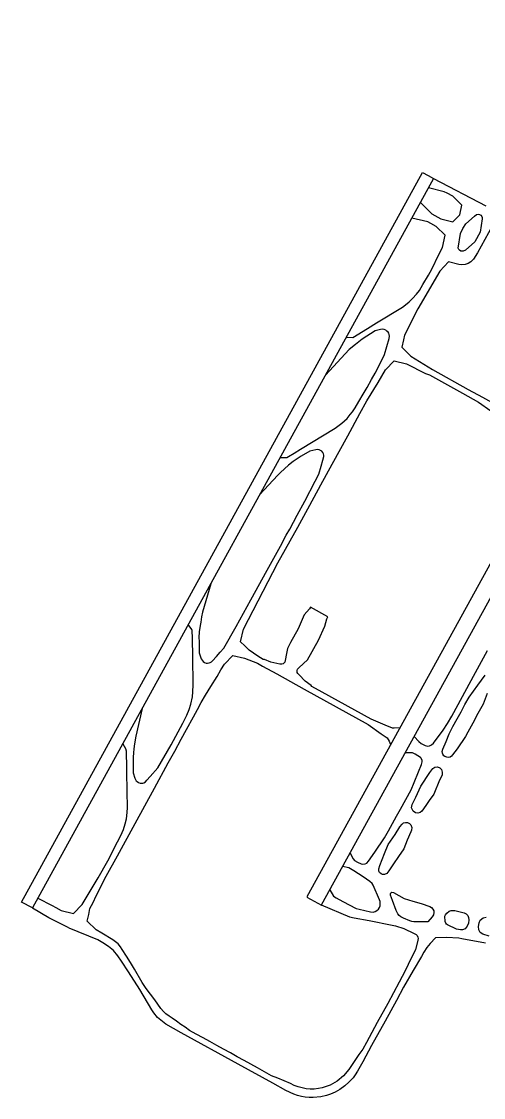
# Model space of a CAD drawing. Extents: x -83.3845 to -83.3284, y 46.6254 to 46.6791.
# Drawn here: x -83.3845 to -83.36392, y 46.62589 to 46.67382 of the extents above; entities that cross this region are included whole.
import ezdxf

# ---------------------------------------------------------------- set-up
doc = ezdxf.new("R2010")
doc.units = 0
doc.header["$MEASUREMENT"] = 0
doc.layers.add('runway', color=110, linetype='Continuous')
doc.layers.add('taxiway', color=130, linetype='Continuous')

msp = doc.modelspace()

# ---------------------------------------------------------------- linework, layer by layer
at = {"layer": 'runway'}
for p, q in [((-83.350339, 46.673818), (-83.371786, 46.634822)), ((-83.371136, 46.634465), (-83.349691, 46.67346)), ((-83.384496, 46.634598), (-83.366632, 46.66709)), ((-83.366144, 46.666822), (-83.384009, 46.634332)), ((-83.366631, 46.667091), (-83.366389, 46.666956)), ((-83.366389, 46.666956), (-83.366143, 46.666822)), ((-83.371786, 46.634821), (-83.371137, 46.634464)), ((-83.384009, 46.634332), (-83.384496, 46.634598))]:
    msp.add_line(p, q, dxfattribs=at)
at = {"layer": 'taxiway'}
for p, q in [((-83.366143, 46.666823), (-83.363819, 46.665606)), ((-83.365669, 46.666238), (-83.366367, 46.666411)), ((-83.365532, 46.666176), (-83.365669, 46.666238)), ((-83.365281, 46.666032), (-83.365532, 46.666176)), ((-83.364878, 46.66564), (-83.365281, 46.666032)), ((-83.36673, 46.665751), (-83.366219, 46.665247)), ((-83.364978, 46.665213), (-83.364878, 46.66564)), ((-83.366403, 46.664897), (-83.367113, 46.66506)), ((-83.366259, 46.664825), (-83.366403, 46.664897)), ((-83.366219, 46.665247), (-83.365824, 46.665035)), ((-83.365824, 46.665035), (-83.365283, 46.6649)), ((-83.365283, 46.6649), (-83.364978, 46.665213)), ((-83.364712, 46.664801), (-83.364323, 46.66515)), ((-83.364323, 46.66515), (-83.364232, 46.665222)), ((-83.364232, 46.665222), (-83.364163, 46.665232)), ((-83.364163, 46.665232), (-83.364094, 46.665216)), ((-83.364094, 46.665216), (-83.364034, 46.665185)), ((-83.363973, 46.665036), (-83.364066, 46.664439)), ((-83.364034, 46.665185), (-83.363988, 46.665133)), ((-83.363988, 46.665133), (-83.363973, 46.665087)), ((-83.363973, 46.665087), (-83.363973, 46.665036)), ((-83.366023, 46.664686), (-83.366259, 46.664825)), ((-83.36562, 46.664294), (-83.366023, 46.664686)), ((-83.36495, 46.664379), (-83.364835, 46.664601)), ((-83.364835, 46.664601), (-83.364712, 46.664801)), ((-83.364066, 46.664439), (-83.364303, 46.664008)), ((-83.363532, 46.664701), (-83.36419, 46.663519)), ((-83.365751, 46.663749), (-83.36562, 46.664294)), ((-83.36505, 46.663727), (-83.36495, 46.664379)), ((-83.364303, 46.664008), (-83.364723, 46.663628)), ((-83.365904, 46.663441), (-83.365751, 46.663749)), ((-83.36502, 46.663665), (-83.36505, 46.663727)), ((-83.364989, 46.663629), (-83.36502, 46.663665)), ((-83.364928, 46.663582), (-83.364989, 46.663629)), ((-83.364822, 46.663582), (-83.364928, 46.663582)), ((-83.364723, 46.663628), (-83.364822, 46.663582)), ((-83.36419, 46.663519), (-83.364358, 46.663226)), ((-83.366225, 46.662793), (-83.365904, 46.663441)), ((-83.365478, 46.663116), (-83.365867, 46.662705)), ((-83.365013, 46.663001), (-83.365478, 46.663116)), ((-83.364877, 46.662986), (-83.365013, 46.663001)), ((-83.364732, 46.662996), (-83.364877, 46.662986)), ((-83.364602, 46.663042), (-83.364732, 46.662996)), ((-83.36448, 46.663113), (-83.364602, 46.663042)), ((-83.364358, 46.663226), (-83.36448, 46.663113)), ((-83.365867, 46.662705), (-83.366846, 46.66102)), ((-83.366615, 46.6621), (-83.36637, 46.662521)), ((-83.36637, 46.662521), (-83.366225, 46.662793)), ((-83.366776, 46.661843), (-83.366615, 46.6621)), ((-83.367081, 46.661474), (-83.366898, 46.661674)), ((-83.366898, 46.661674), (-83.366776, 46.661843)), ((-83.368691, 46.660392), (-83.367524, 46.661099)), ((-83.367524, 46.661099), (-83.367394, 46.661191)), ((-83.367394, 46.661191), (-83.367234, 46.661325)), ((-83.367234, 46.661325), (-83.367081, 46.661474)), ((-83.366846, 46.66102), (-83.367435, 46.659844)), ((-83.369744, 46.659747), (-83.36908, 46.660146)), ((-83.36908, 46.660146), (-83.368691, 46.660392)), ((-83.368417, 46.660109), (-83.368509, 46.660094)), ((-83.368341, 46.660098), (-83.368417, 46.660109)), ((-83.370031, 46.659754), (-83.369744, 46.659747)), ((-83.369317, 46.659663), (-83.369623, 46.659438)), ((-83.368738, 46.660037), (-83.369317, 46.659663)), ((-83.368509, 46.660094), (-83.368738, 46.660037)), ((-83.368273, 46.660072), (-83.368341, 46.660098)), ((-83.368328, 46.658992), (-83.368121, 46.659696)), ((-83.36822, 46.660031), (-83.368273, 46.660072)), ((-83.368166, 46.659985), (-83.36822, 46.660031)), ((-83.368136, 46.659943), (-83.368166, 46.659985)), ((-83.368113, 46.659881), (-83.368136, 46.659943)), ((-83.368121, 46.659696), (-83.368106, 46.659809)), ((-83.368106, 46.659809), (-83.368113, 46.659881)), ((-83.367482, 46.659644), (-83.367558, 46.659315)), ((-83.367435, 46.659844), (-83.367482, 46.659644)), ((-83.369897, 46.659202), (-83.370957, 46.658069)), ((-83.369623, 46.659438), (-83.369897, 46.659202)), ((-83.367558, 46.659315), (-83.367156, 46.658918)), ((-83.368573, 46.658489), (-83.368328, 46.658992)), ((-83.368277, 46.658303), (-83.367895, 46.658704)), ((-83.367895, 46.658704), (-83.367355, 46.658569)), ((-83.367156, 46.658918), (-83.366197, 46.658314)), ((-83.368749, 46.65816), (-83.368573, 46.658489)), ((-83.368606, 46.657743), (-83.368277, 46.658303)), ((-83.367355, 46.658569), (-83.366495, 46.65814)), ((-83.366197, 46.658314), (-83.3646, 46.657431)), ((-83.36911, 46.656917), (-83.368606, 46.657743)), ((-83.369101, 46.657523), (-83.368902, 46.657867)), ((-83.368902, 46.657867), (-83.368749, 46.65816)), ((-83.366495, 46.65814), (-83.366327, 46.658078)), ((-83.366327, 46.658078), (-83.364852, 46.657256)), ((-83.369277, 46.65722), (-83.369101, 46.657523)), ((-83.364852, 46.657256), (-83.364144, 46.656864)), ((-83.3646, 46.657431), (-83.363961, 46.657079)), ((-83.369637, 46.656614), (-83.369468, 46.656892)), ((-83.369468, 46.656892), (-83.369277, 46.65722)), ((-83.369424, 46.656351), (-83.36911, 46.656917)), ((-83.364144, 46.656864), (-83.363596, 46.656477)), ((-83.363961, 46.657079), (-83.363565, 46.656858)), ((-83.369988, 46.656142), (-83.369851, 46.656317)), ((-83.369959, 46.65536), (-83.369424, 46.656351)), ((-83.369851, 46.656317), (-83.369759, 46.656429)), ((-83.369759, 46.656429), (-83.369637, 46.656614)), ((-83.370522, 46.655706), (-83.370225, 46.655926)), ((-83.370225, 46.655926), (-83.369988, 46.656142)), ((-83.372063, 46.654768), (-83.370522, 46.655706)), ((-83.370655, 46.654107), (-83.369959, 46.65536)), ((-83.372974, 46.6544), (-83.372673, 46.6544)), ((-83.372673, 46.6544), (-83.372605, 46.654435)), ((-83.372605, 46.654435), (-83.372353, 46.654594)), ((-83.372041, 46.65445), (-83.372392, 46.654214)), ((-83.372353, 46.654594), (-83.372063, 46.654768)), ((-83.37166, 46.654685), (-83.372041, 46.65445)), ((-83.371393, 46.654746), (-83.37166, 46.654685)), ((-83.371301, 46.654756), (-83.371393, 46.654746)), ((-83.371241, 46.654741), (-83.371301, 46.654756)), ((-83.371172, 46.65471), (-83.371241, 46.654741)), ((-83.371126, 46.654674), (-83.371172, 46.65471)), ((-83.371081, 46.654622), (-83.371126, 46.654674)), ((-83.37105, 46.654566), (-83.371081, 46.654622)), ((-83.371074, 46.654272), (-83.371035, 46.654447)), ((-83.371035, 46.654504), (-83.37105, 46.654566)), ((-83.371035, 46.654447), (-83.371035, 46.654504)), ((-83.372789, 46.653896), (-83.372957, 46.653727)), ((-83.372598, 46.65405), (-83.372789, 46.653896)), ((-83.372392, 46.654214), (-83.372598, 46.65405)), ((-83.37125, 46.65365), (-83.371151, 46.65401)), ((-83.371168, 46.653183), (-83.370655, 46.654107)), ((-83.371151, 46.65401), (-83.371074, 46.654272)), ((-83.373079, 46.653609), (-83.373892, 46.652732)), ((-83.372957, 46.653727), (-83.373079, 46.653609)), ((-83.371411, 46.653348), (-83.37125, 46.65365)), ((-83.37187, 46.652459), (-83.371411, 46.653348)), ((-83.371657, 46.652268), (-83.371168, 46.653183)), ((-83.372215, 46.651822), (-83.37187, 46.652459)), ((-83.372193, 46.651302), (-83.371657, 46.652268)), ((-83.372551, 46.651206), (-83.372215, 46.651822)), ((-83.373072, 46.6497), (-83.372193, 46.651302)), ((-83.372704, 46.650934), (-83.372551, 46.651206)), ((-83.372964, 46.650451), (-83.372704, 46.650934)), ((-83.373553, 46.649382), (-83.372964, 46.650451)), ((-83.37461, 46.646747), (-83.373072, 46.6497)), ((-83.37428, 46.648057), (-83.373553, 46.649382)), ((-83.37607, 46.648767), (-83.376429, 46.647512)), ((-83.37493, 46.646876), (-83.37428, 46.648057)), ((-83.371676, 46.647656), (-83.371905, 46.647384)), ((-83.37163, 46.647727), (-83.371676, 46.647656)), ((-83.370854, 46.647304), (-83.37163, 46.647727)), ((-83.376483, 46.647302), (-83.376514, 46.64706)), ((-83.376429, 46.647512), (-83.376483, 46.647302)), ((-83.371905, 46.647384), (-83.37218, 46.646762)), ((-83.370984, 46.646883), (-83.3709, 46.647212)), ((-83.3709, 46.647212), (-83.370854, 46.647304)), ((-83.376903, 46.646731), (-83.377066, 46.64696)), ((-83.376888, 46.646706), (-83.376903, 46.646731)), ((-83.376888, 46.64667), (-83.376888, 46.646706)), ((-83.376545, 46.646916), (-83.376576, 46.646633)), ((-83.376514, 46.64706), (-83.376545, 46.646916)), ((-83.375488, 46.645906), (-83.37493, 46.646876)), ((-83.374741, 46.646192), (-83.37461, 46.646747)), ((-83.37218, 46.646762), (-83.372509, 46.646151)), ((-83.371275, 46.646266), (-83.370984, 46.646883)), ((-83.376881, 46.646372), (-83.376888, 46.64667)), ((-83.376874, 46.646048), (-83.376881, 46.646372)), ((-83.376576, 46.646633), (-83.376592, 46.646386)), ((-83.376592, 46.646386), (-83.376585, 46.646196)), ((-83.371765, 46.645383), (-83.371275, 46.646266)), ((-83.376867, 46.645801), (-83.376874, 46.646048)), ((-83.37686, 46.645472), (-83.376867, 46.645801)), ((-83.376585, 46.645883), (-83.376586, 46.645697)), ((-83.376585, 46.646196), (-83.376585, 46.645883)), ((-83.375649, 46.645721), (-83.375488, 46.645906)), ((-83.374551, 46.646006), (-83.374741, 46.646192)), ((-83.374361, 46.645811), (-83.374551, 46.646006)), ((-83.373966, 46.645542), (-83.374361, 46.645811)), ((-83.372655, 46.645889), (-83.372693, 46.645673)), ((-83.372509, 46.646151), (-83.372655, 46.645889)), ((-83.36427, 46.644826), (-83.363743, 46.645796)), ((-83.376861, 46.645019), (-83.37686, 46.645472)), ((-83.376586, 46.645697), (-83.376495, 46.645435)), ((-83.376495, 46.645435), (-83.376457, 46.645363)), ((-83.376457, 46.645363), (-83.376404, 46.645306)), ((-83.376404, 46.645306), (-83.376343, 46.645265)), ((-83.376343, 46.645265), (-83.376274, 46.645244)), ((-83.376274, 46.645244), (-83.376213, 46.645239)), ((-83.376213, 46.645239), (-83.376137, 46.645249)), ((-83.376137, 46.645249), (-83.376091, 46.645264)), ((-83.376091, 46.645264), (-83.376038, 46.6453)), ((-83.376038, 46.6453), (-83.375985, 46.645346)), ((-83.375985, 46.645346), (-83.375817, 46.645531)), ((-83.375817, 46.645531), (-83.375649, 46.645721)), ((-83.37546, 46.645191), (-83.375078, 46.645581)), ((-83.375078, 46.645581), (-83.37456, 46.645461)), ((-83.37456, 46.645461), (-83.373989, 46.645239)), ((-83.373737, 46.645393), (-83.373966, 46.645542)), ((-83.373669, 46.645403), (-83.373737, 46.645393)), ((-83.373387, 46.645279), (-83.373669, 46.645403)), ((-83.372984, 46.645196), (-83.373387, 46.645279)), ((-83.37277, 46.645282), (-83.372816, 46.645236)), ((-83.372755, 46.645355), (-83.37277, 46.645282)), ((-83.372693, 46.645673), (-83.372755, 46.645355)), ((-83.37194, 46.645224), (-83.371765, 46.645383)), ((-83.376854, 46.644778), (-83.376861, 46.645019)), ((-83.376847, 46.644474), (-83.376854, 46.644778)), ((-83.375781, 46.644636), (-83.375612, 46.644934)), ((-83.375612, 46.644934), (-83.37546, 46.645191)), ((-83.373989, 46.645239), (-83.373769, 46.64511)), ((-83.373769, 46.64511), (-83.37313, 46.644759)), ((-83.372908, 46.64519), (-83.372984, 46.645196)), ((-83.372847, 46.645211), (-83.372908, 46.64519)), ((-83.372816, 46.645236), (-83.372847, 46.645211)), ((-83.372223, 46.644916), (-83.3722, 46.644973)), ((-83.372223, 46.64487), (-83.372223, 46.644916)), ((-83.372215, 46.644818), (-83.372223, 46.64487)), ((-83.372193, 46.644772), (-83.372215, 46.644818)), ((-83.3722, 46.644973), (-83.372146, 46.645029)), ((-83.372132, 46.64471), (-83.372193, 46.644772)), ((-83.372146, 46.645029), (-83.37194, 46.645224)), ((-83.365334, 46.64288), (-83.36427, 46.644826)), ((-83.376848, 46.644274), (-83.376847, 46.644474)), ((-83.376063, 46.6442), (-83.375781, 46.644636)), ((-83.37313, 46.644759), (-83.371912, 46.644077)), ((-83.371866, 46.644437), (-83.372132, 46.64471)), ((-83.371592, 46.644246), (-83.371866, 46.644437)), ((-83.364173, 46.64425), (-83.364005, 46.644476)), ((-83.364005, 46.644476), (-83.363837, 46.644707)), ((-83.376887, 46.643744), (-83.376864, 46.643965)), ((-83.376864, 46.643965), (-83.376848, 46.644274)), ((-83.376491, 46.643491), (-83.376308, 46.64381)), ((-83.376308, 46.64381), (-83.376063, 46.6442)), ((-83.371912, 46.644077), (-83.369059, 46.642508)), ((-83.371562, 46.644195), (-83.371592, 46.644246)), ((-83.371105, 46.643942), (-83.371562, 46.644195)), ((-83.368922, 46.642739), (-83.371105, 46.643942)), ((-83.364562, 46.643716), (-83.364173, 46.64425)), ((-83.363755, 46.643884), (-83.363939, 46.643411)), ((-83.377033, 46.643169), (-83.376956, 46.643415)), ((-83.376956, 46.643415), (-83.376887, 46.643744)), ((-83.37666, 46.643168), (-83.376491, 46.643491)), ((-83.364914, 46.643074), (-83.364746, 46.643392)), ((-83.364746, 46.643392), (-83.364562, 46.643716)), ((-83.363939, 46.643411), (-83.364168, 46.64299)), ((-83.379125, 46.643216), (-83.379405, 46.641986)), ((-83.377316, 46.642562), (-83.37714, 46.642917)), ((-83.37714, 46.642917), (-83.377033, 46.643169)), ((-83.376836, 46.642844), (-83.37666, 46.643168)), ((-83.365517, 46.642551), (-83.365334, 46.64288)), ((-83.365098, 46.642751), (-83.364914, 46.643074)), ((-83.364168, 46.64299), (-83.364398, 46.642564)), ((-83.377829, 46.641597), (-83.377316, 46.642562)), ((-83.377142, 46.642289), (-83.376836, 46.642844)), ((-83.369059, 46.642508), (-83.368481, 46.642095)), ((-83.368298, 46.64248), (-83.368922, 46.642739)), ((-83.367978, 46.642346), (-83.368298, 46.64248)), ((-83.365716, 46.642248), (-83.365517, 46.642551)), ((-83.365442, 46.642088), (-83.365282, 46.642422)), ((-83.365282, 46.642422), (-83.365098, 46.642751)), ((-83.364398, 46.642564), (-83.364619, 46.642158)), ((-83.379405, 46.641986), (-83.379467, 46.641647)), ((-83.377379, 46.641848), (-83.377142, 46.642289)), ((-83.368481, 46.642095), (-83.368215, 46.641904)), ((-83.368215, 46.641904), (-83.368162, 46.641837)), ((-83.367895, 46.642335), (-83.367978, 46.642346)), ((-83.36764, 46.642362), (-83.367895, 46.642335)), ((-83.367002, 46.641976), (-83.366806, 46.641741)), ((-83.366152, 46.641678), (-83.365716, 46.642248)), ((-83.365588, 46.641749), (-83.365442, 46.642088)), ((-83.364727, 46.641968), (-83.365093, 46.641424)), ((-83.364619, 46.642158), (-83.364727, 46.641968)), ((-83.37984, 46.641386), (-83.37998, 46.641655)), ((-83.379498, 46.641426), (-83.379513, 46.641241)), ((-83.379467, 46.641647), (-83.379498, 46.641426)), ((-83.378425, 46.64057), (-83.377829, 46.641597)), ((-83.37767, 46.641319), (-83.377379, 46.641848)), ((-83.368162, 46.641837), (-83.368117, 46.641765)), ((-83.368117, 46.641765), (-83.368056, 46.64161)), ((-83.366806, 46.641741), (-83.366692, 46.641664)), ((-83.366692, 46.641664), (-83.366517, 46.641571)), ((-83.366517, 46.641571), (-83.366418, 46.641535)), ((-83.366418, 46.641535), (-83.366319, 46.64155)), ((-83.366319, 46.64155), (-83.366228, 46.641601)), ((-83.366228, 46.641601), (-83.366152, 46.641678)), ((-83.365733, 46.6414), (-83.365588, 46.641749)), ((-83.365093, 46.641424), (-83.3653, 46.641147)), ((-83.379833, 46.641365), (-83.37984, 46.641386)), ((-83.379825, 46.641324), (-83.379833, 46.641365)), ((-83.379804, 46.640558), (-83.379825, 46.641324)), ((-83.379513, 46.641241), (-83.379529, 46.641051)), ((-83.379529, 46.641051), (-83.379529, 46.640871)), ((-83.37796, 46.640795), (-83.37767, 46.641319)), ((-83.367128, 46.641249), (-83.367404, 46.641249)), ((-83.367074, 46.641238), (-83.367128, 46.641249)), ((-83.36696, 46.641186), (-83.367074, 46.641238)), ((-83.366732, 46.641037), (-83.36696, 46.641186)), ((-83.366694, 46.641001), (-83.366732, 46.641037)), ((-83.366656, 46.640903), (-83.366694, 46.641001)), ((-83.365756, 46.641307), (-83.365733, 46.6414)), ((-83.365749, 46.641235), (-83.365756, 46.641307)), ((-83.365726, 46.641179), (-83.365749, 46.641235)), ((-83.365681, 46.641112), (-83.365726, 46.641179)), ((-83.365635, 46.641076), (-83.365681, 46.641112)), ((-83.365551, 46.641045), (-83.365635, 46.641076)), ((-83.365483, 46.641039), (-83.365551, 46.641045)), ((-83.365406, 46.641054), (-83.365483, 46.641039)), ((-83.365338, 46.64109), (-83.365406, 46.641054)), ((-83.3653, 46.641147), (-83.365338, 46.64109)), ((-83.379798, 46.640131), (-83.379804, 46.640558)), ((-83.379529, 46.640871), (-83.37953, 46.640696)), ((-83.37953, 46.640696), (-83.379523, 46.640346)), ((-83.378769, 46.640185), (-83.378425, 46.64057)), ((-83.378572, 46.63967), (-83.37796, 46.640795)), ((-83.366817, 46.640399), (-83.366679, 46.640723)), ((-83.366679, 46.640723), (-83.366649, 46.640846)), ((-83.366649, 46.640846), (-83.366656, 46.640903)), ((-83.366307, 46.640373), (-83.366169, 46.640552)), ((-83.366169, 46.640552), (-83.366086, 46.640609)), ((-83.366086, 46.640609), (-83.365971, 46.640624)), ((-83.365971, 46.640624), (-83.365857, 46.640577)), ((-83.365857, 46.640577), (-83.365789, 46.640505)), ((-83.365789, 46.640505), (-83.365758, 46.640382)), ((-83.379791, 46.639807), (-83.379798, 46.640131)), ((-83.379523, 46.640346), (-83.379447, 46.640115)), ((-83.379447, 46.640115), (-83.379417, 46.640053)), ((-83.379417, 46.640053), (-83.379387, 46.639996)), ((-83.379387, 46.639996), (-83.379349, 46.63996)), ((-83.378975, 46.639954), (-83.378914, 46.640021)), ((-83.378914, 46.640021), (-83.378769, 46.640185)), ((-83.367009, 46.639927), (-83.366817, 46.640399)), ((-83.366712, 46.639751), (-83.366307, 46.640373)), ((-83.365766, 46.640269), (-83.365912, 46.639955)), ((-83.365758, 46.640382), (-83.365766, 46.640269)), ((-83.379784, 46.639545), (-83.379791, 46.639807)), ((-83.379784, 46.639272), (-83.379784, 46.639545)), ((-83.379437, 46.638094), (-83.378572, 46.63967)), ((-83.379349, 46.63996), (-83.37928, 46.639919)), ((-83.37928, 46.639919), (-83.379211, 46.639898)), ((-83.379211, 46.639898), (-83.379151, 46.639888)), ((-83.379151, 46.639888), (-83.37909, 46.639898)), ((-83.37909, 46.639898), (-83.379044, 46.639913)), ((-83.379044, 46.639913), (-83.378975, 46.639954)), ((-83.367613, 46.63874), (-83.367146, 46.639598)), ((-83.367146, 46.639598), (-83.367009, 46.639927)), ((-83.366934, 46.639274), (-83.366712, 46.639751)), ((-83.365912, 46.639955), (-83.366103, 46.639472)), ((-83.379777, 46.639056), (-83.379784, 46.639272)), ((-83.37977, 46.638809), (-83.379777, 46.639056)), ((-83.367095, 46.63894), (-83.366934, 46.639274)), ((-83.366333, 46.639113), (-83.366493, 46.638892)), ((-83.366134, 46.639406), (-83.366333, 46.639113)), ((-83.366103, 46.639472), (-83.366134, 46.639406)), ((-83.379825, 46.638306), (-83.379786, 46.638583)), ((-83.379786, 46.638583), (-83.37977, 46.638809)), ((-83.367789, 46.638417), (-83.367613, 46.63874)), ((-83.367126, 46.638786), (-83.367095, 46.63894)), ((-83.367103, 46.638729), (-83.367126, 46.638786)), ((-83.367057, 46.638637), (-83.367103, 46.638729)), ((-83.366951, 46.638569), (-83.367057, 46.638637)), ((-83.366837, 46.638554), (-83.366951, 46.638569)), ((-83.366737, 46.638579), (-83.366837, 46.638554)), ((-83.366669, 46.638646), (-83.366737, 46.638579)), ((-83.366493, 46.638892), (-83.366669, 46.638646)), ((-83.380225, 46.636661), (-83.379437, 46.638094)), ((-83.379955, 46.637833), (-83.379878, 46.638075)), ((-83.379878, 46.638075), (-83.379825, 46.638306)), ((-83.368148, 46.63777), (-83.367973, 46.638088)), ((-83.367973, 46.638088), (-83.367789, 46.638417)), ((-83.367646, 46.637944), (-83.367546, 46.638072)), ((-83.367546, 46.638072), (-83.367477, 46.638123)), ((-83.367477, 46.638123), (-83.367386, 46.638139)), ((-83.367386, 46.638139), (-83.36731, 46.638138)), ((-83.36731, 46.638138), (-83.367219, 46.638092)), ((-83.367219, 46.638092), (-83.36715, 46.63803)), ((-83.38007, 46.637566), (-83.379955, 46.637833)), ((-83.368324, 46.637451), (-83.368148, 46.63777)), ((-83.368158, 46.637153), (-83.36786, 46.6376)), ((-83.36786, 46.6376), (-83.367646, 46.637944)), ((-83.367151, 46.637727), (-83.367319, 46.637347)), ((-83.36712, 46.637798), (-83.367151, 46.637727)), ((-83.36715, 46.63803), (-83.367112, 46.637917)), ((-83.367112, 46.637917), (-83.36712, 46.637798)), ((-83.380659, 46.636431), (-83.380223, 46.637273)), ((-83.380223, 46.637273), (-83.38007, 46.637566)), ((-83.36876, 46.636815), (-83.368324, 46.637451)), ((-83.368326, 46.636758), (-83.368158, 46.637153)), ((-83.367319, 46.637347), (-83.367472, 46.636971)), ((-83.380729, 46.635742), (-83.380225, 46.636661)), ((-83.369863, 46.636777), (-83.36972, 46.636514)), ((-83.369043, 46.636415), (-83.36876, 46.636815)), ((-83.368541, 46.636223), (-83.368326, 46.636758)), ((-83.367709, 46.636622), (-83.367931, 46.636294)), ((-83.367472, 46.636971), (-83.367709, 46.636622)), ((-83.38108, 46.635671), (-83.380659, 46.636431)), ((-83.369912, 46.636118), (-83.370196, 46.636176)), ((-83.36972, 46.636514), (-83.36966, 46.636452)), ((-83.36966, 46.636452), (-83.369531, 46.636375)), ((-83.369531, 46.636375), (-83.369371, 46.636292)), ((-83.369371, 46.636292), (-83.369287, 46.636281)), ((-83.369287, 46.636281), (-83.369195, 46.636297)), ((-83.369195, 46.636297), (-83.369119, 46.636327)), ((-83.369119, 46.636327), (-83.369043, 46.636415)), ((-83.368587, 46.63608), (-83.368541, 46.636223)), ((-83.367931, 46.636294), (-83.368138, 46.635991)), ((-83.381791, 46.63449), (-83.38108, 46.635671)), ((-83.381165, 46.634869), (-83.380729, 46.635742)), ((-83.369836, 46.636082), (-83.369912, 46.636118)), ((-83.369691, 46.63599), (-83.369836, 46.636082)), ((-83.369273, 46.635716), (-83.369691, 46.63599)), ((-83.368984, 46.635509), (-83.369273, 46.635716)), ((-83.368587, 46.635971), (-83.368587, 46.63608)), ((-83.368549, 46.635905), (-83.368587, 46.635971)), ((-83.36848, 46.635848), (-83.368549, 46.635905)), ((-83.368412, 46.635827), (-83.36848, 46.635848)), ((-83.368321, 46.635827), (-83.368412, 46.635827)), ((-83.368229, 46.635863), (-83.368321, 46.635827)), ((-83.368138, 46.635991), (-83.368229, 46.635863)), ((-83.368878, 46.635427), (-83.368984, 46.635509)), ((-83.368832, 46.635345), (-83.368878, 46.635427)), ((-83.368552, 46.634691), (-83.368832, 46.635345)), ((-83.383768, 46.634764), (-83.383124, 46.634437)), ((-83.381311, 46.634581), (-83.381165, 46.634869)), ((-83.37076, 46.635144), (-83.370593, 46.634865)), ((-83.370593, 46.634865), (-83.370486, 46.634788)), ((-83.370486, 46.634788), (-83.370182, 46.634623)), ((-83.368064, 46.634963), (-83.36804, 46.635009)), ((-83.368056, 46.634901), (-83.368064, 46.634963)), ((-83.367965, 46.634659), (-83.368056, 46.634901)), ((-83.36804, 46.635009), (-83.368002, 46.635029)), ((-83.368002, 46.635029), (-83.367926, 46.635019)), ((-83.367926, 46.635019), (-83.367455, 46.634761)), ((-83.367455, 46.634761), (-83.367059, 46.634641)), ((-83.383282, 46.633896), (-83.384007, 46.634329)), ((-83.383124, 46.634437), (-83.382964, 46.634353)), ((-83.382964, 46.634353), (-83.382729, 46.63422)), ((-83.382729, 46.63422), (-83.382188, 46.634085)), ((-83.382188, 46.634085), (-83.381791, 46.63449)), ((-83.381503, 46.634047), (-83.381448, 46.634309)), ((-83.381448, 46.634309), (-83.381311, 46.634581)), ((-83.371142, 46.634465), (-83.369886, 46.633944)), ((-83.370182, 46.634623), (-83.369596, 46.634308)), ((-83.369596, 46.634308), (-83.369459, 46.634272)), ((-83.369459, 46.634272), (-83.368949, 46.634157)), ((-83.368751, 46.634172), (-83.368667, 46.634223)), ((-83.368667, 46.634223), (-83.368591, 46.634285)), ((-83.368591, 46.634285), (-83.368545, 46.634357)), ((-83.368521, 46.634619), (-83.368552, 46.634691)), ((-83.368545, 46.634357), (-83.368522, 46.634429)), ((-83.368522, 46.634429), (-83.368514, 46.634532)), ((-83.368514, 46.634532), (-83.368521, 46.634619)), ((-83.367814, 46.634227), (-83.367965, 46.634659)), ((-83.36773, 46.634072), (-83.367814, 46.634227)), ((-83.367059, 46.634641), (-83.366701, 46.634533)), ((-83.366701, 46.634533), (-83.366305, 46.634403)), ((-83.366305, 46.634403), (-83.366229, 46.634352)), ((-83.366229, 46.634352), (-83.366176, 46.634285)), ((-83.366176, 46.634285), (-83.366138, 46.634202)), ((-83.382383, 46.633446), (-83.383282, 46.633896)), ((-83.381579, 46.633749), (-83.381503, 46.634047)), ((-83.381169, 46.633352), (-83.381579, 46.633749)), ((-83.369886, 46.633944), (-83.369681, 46.633897)), ((-83.369681, 46.633897), (-83.369018, 46.633772)), ((-83.369018, 46.633772), (-83.367991, 46.633569)), ((-83.368949, 46.634157), (-83.368827, 46.634152)), ((-83.368827, 46.634152), (-83.368751, 46.634172)), ((-83.36767, 46.633995), (-83.36773, 46.634072)), ((-83.367601, 46.633933), (-83.36767, 46.633995)), ((-83.367487, 46.633876), (-83.367601, 46.633933)), ((-83.367206, 46.633757), (-83.367487, 46.633876)), ((-83.367114, 46.633726), (-83.367206, 46.633757)), ((-83.3662, 46.633945), (-83.366398, 46.63372)), ((-83.366139, 46.634028), (-83.3662, 46.633945)), ((-83.366131, 46.634125), (-83.366139, 46.634028)), ((-83.366138, 46.634202), (-83.366131, 46.634125)), ((-83.365636, 46.63396), (-83.365605, 46.634021)), ((-83.365621, 46.633728), (-83.365636, 46.63396)), ((-83.365605, 46.634021), (-83.365552, 46.634103)), ((-83.365552, 46.634103), (-83.365445, 46.634185)), ((-83.365445, 46.634185), (-83.365354, 46.634216)), ((-83.365354, 46.634216), (-83.365201, 46.634216)), ((-83.365201, 46.634216), (-83.364775, 46.634117)), ((-83.364775, 46.634117), (-83.364684, 46.634071)), ((-83.364684, 46.634071), (-83.364623, 46.633998)), ((-83.364623, 46.633998), (-83.364585, 46.633906)), ((-83.364585, 46.633906), (-83.36457, 46.633798)), ((-83.36457, 46.633798), (-83.364585, 46.633654)), ((-83.364113, 46.633668), (-83.36406, 46.633791)), ((-83.36406, 46.633791), (-83.363937, 46.633894)), ((-83.363937, 46.633894), (-83.363793, 46.633919)), ((-83.381101, 46.63292), (-83.382369, 46.633439)), ((-83.380925, 46.633213), (-83.381169, 46.633352)), ((-83.367991, 46.633569), (-83.367838, 46.633533)), ((-83.367838, 46.633533), (-83.367473, 46.633414)), ((-83.367473, 46.633414), (-83.367001, 46.633192)), ((-83.367015, 46.633716), (-83.367114, 46.633726)), ((-83.366398, 46.63372), (-83.367015, 46.633716)), ((-83.365599, 46.633661), (-83.365621, 46.633728)), ((-83.365568, 46.63361), (-83.365599, 46.633661)), ((-83.365515, 46.633574), (-83.365568, 46.63361)), ((-83.365127, 46.633382), (-83.365515, 46.633574)), ((-83.364936, 46.633357), (-83.365127, 46.633382)), ((-83.364853, 46.633356), (-83.364936, 46.633357)), ((-83.364738, 46.633402), (-83.364853, 46.633356)), ((-83.364639, 46.633515), (-83.364738, 46.633402)), ((-83.364585, 46.633654), (-83.364639, 46.633515)), ((-83.364137, 46.633514), (-83.364113, 46.633668)), ((-83.364129, 46.63336), (-83.364137, 46.633514)), ((-83.364061, 46.633246), (-83.364129, 46.63336)), ((-83.380873, 46.632781), (-83.381101, 46.63292)), ((-83.380431, 46.632914), (-83.380925, 46.633213)), ((-83.380622, 46.632611), (-83.380873, 46.632781)), ((-83.380309, 46.632826), (-83.380431, 46.632914)), ((-83.380188, 46.632728), (-83.380309, 46.632826)), ((-83.367001, 46.633192), (-83.366925, 46.633156)), ((-83.366849, 46.632893), (-83.366949, 46.632472)), ((-83.366925, 46.633156), (-83.366872, 46.633109)), ((-83.366872, 46.633109), (-83.366842, 46.633037)), ((-83.366834, 46.632975), (-83.366849, 46.632893)), ((-83.366842, 46.633037), (-83.366834, 46.632975)), ((-83.366057, 46.633009), (-83.366294, 46.632748)), ((-83.36557, 46.633024), (-83.366057, 46.633009)), ((-83.365014, 46.632986), (-83.36557, 46.633024)), ((-83.364884, 46.63296), (-83.365014, 46.632986)), ((-83.363826, 46.632763), (-83.364884, 46.63296)), ((-83.363947, 46.633164), (-83.364061, 46.633246)), ((-83.363665, 46.633081), (-83.363947, 46.633164)), ((-83.380394, 46.632441), (-83.380622, 46.632611)), ((-83.380212, 46.632204), (-83.380394, 46.632441)), ((-83.380081, 46.632605), (-83.380188, 46.632728)), ((-83.380006, 46.632486), (-83.380081, 46.632605)), ((-83.379823, 46.632182), (-83.380006, 46.632486)), ((-83.366949, 46.632472), (-83.367133, 46.632102)), ((-83.366577, 46.632358), (-83.366684, 46.632173)), ((-83.366447, 46.632568), (-83.366577, 46.632358)), ((-83.366294, 46.632748), (-83.366447, 46.632568)), ((-83.380037, 46.631967), (-83.380212, 46.632204)), ((-83.379726, 46.631488), (-83.380037, 46.631967)), ((-83.379641, 46.631899), (-83.379823, 46.632182)), ((-83.379467, 46.631601), (-83.379641, 46.631899)), ((-83.367133, 46.632102), (-83.367409, 46.631537)), ((-83.366684, 46.632173), (-83.367058, 46.631541)), ((-83.379233, 46.630695), (-83.379726, 46.631488)), ((-83.379118, 46.631019), (-83.379467, 46.631601)), ((-83.367409, 46.631537), (-83.367669, 46.631029)), ((-83.367058, 46.631541), (-83.367479, 46.630802)), ((-83.378951, 46.630741), (-83.379118, 46.631019)), ((-83.367669, 46.631029), (-83.368181, 46.630074)), ((-83.378694, 46.629789), (-83.379233, 46.630695)), ((-83.378563, 46.630236), (-83.378951, 46.630741)), ((-83.367479, 46.630802), (-83.3678, 46.630212)), ((-83.37829, 46.62986), (-83.378563, 46.630236)), ((-83.368181, 46.630074), (-83.368648, 46.629236)), ((-83.3678, 46.630212), (-83.368305, 46.629287)), ((-83.378603, 46.62966), (-83.378694, 46.629789)), ((-83.378436, 46.629459), (-83.378603, 46.62966)), ((-83.378063, 46.629155), (-83.378436, 46.629459)), ((-83.378176, 46.629726), (-83.37829, 46.62986)), ((-83.378062, 46.629618), (-83.378176, 46.629726)), ((-83.377925, 46.62951), (-83.378062, 46.629618)), ((-83.377788, 46.629427), (-83.377925, 46.62951)), ((-83.377591, 46.629283), (-83.377788, 46.629427)), ((-83.377378, 46.628773), (-83.378063, 46.629155)), ((-83.3774, 46.629149), (-83.377591, 46.629283)), ((-83.37721, 46.62902), (-83.3774, 46.629149)), ((-83.37702, 46.628875), (-83.37721, 46.62902)), ((-83.368648, 46.629236), (-83.36913, 46.628343)), ((-83.368305, 46.629287), (-83.368902, 46.628199)), ((-83.374853, 46.62738), (-83.377378, 46.628773)), ((-83.376716, 46.62871), (-83.37702, 46.628875)), ((-83.376411, 46.628545), (-83.376716, 46.62871)), ((-83.376107, 46.62838), (-83.376411, 46.628545)), ((-83.375803, 46.628209), (-83.376107, 46.62838)), ((-83.375499, 46.628039), (-83.375803, 46.628209)), ((-83.375194, 46.627874), (-83.375499, 46.628039)), ((-83.369298, 46.628045), (-83.369466, 46.627799)), ((-83.368902, 46.628199), (-83.369299, 46.62748)), ((-83.36913, 46.628343), (-83.369298, 46.628045)), ((-83.37489, 46.627703), (-83.375194, 46.627874)), ((-83.374586, 46.627538), (-83.37489, 46.627703)), ((-83.374281, 46.627368), (-83.374586, 46.627538)), ((-83.36965, 46.627537), (-83.369917, 46.627137)), ((-83.369466, 46.627799), (-83.36965, 46.627537)), ((-83.373308, 46.626528), (-83.374853, 46.62738)), ((-83.373985, 46.627208), (-83.374281, 46.627368)), ((-83.373673, 46.627032), (-83.373985, 46.627208)), ((-83.373361, 46.626862), (-83.373673, 46.627032)), ((-83.369917, 46.627137), (-83.370154, 46.626854)), ((-83.369529, 46.627064), (-83.369628, 46.626894)), ((-83.369299, 46.62748), (-83.369529, 46.627064)), ((-83.373079, 46.626748), (-83.373361, 46.626862)), ((-83.372798, 46.626629), (-83.373079, 46.626748)), ((-83.372516, 46.626515), (-83.372798, 46.626629)), ((-83.370436, 46.626614), (-83.370749, 46.62644)), ((-83.370154, 46.626854), (-83.370436, 46.626614)), ((-83.369911, 46.626566), (-83.370094, 46.626407)), ((-83.369727, 46.626766), (-83.369911, 46.626566)), ((-83.369628, 46.626894), (-83.369727, 46.626766)), ((-83.372723, 46.626197), (-83.373308, 46.626528)), ((-83.372365, 46.626032), (-83.372723, 46.626197)), ((-83.372349, 46.626428), (-83.372516, 46.626515)), ((-83.372181, 46.626366), (-83.372349, 46.626428)), ((-83.371998, 46.626319), (-83.372181, 46.626366)), ((-83.371816, 46.626277), (-83.371998, 46.626319)), ((-83.371633, 46.626262), (-83.371816, 46.626277)), ((-83.371466, 46.626266), (-83.371633, 46.626262)), ((-83.371275, 46.626287), (-83.371466, 46.626266)), ((-83.3711, 46.626322), (-83.371275, 46.626287)), ((-83.370749, 46.62644), (-83.3711, 46.626322)), ((-83.370529, 46.626131), (-83.370727, 46.626039)), ((-83.370323, 46.626243), (-83.370529, 46.626131)), ((-83.370094, 46.626407), (-83.370323, 46.626243)), ((-83.372205, 46.62598), (-83.372365, 46.626032)), ((-83.37203, 46.625939), (-83.372205, 46.62598)), ((-83.371855, 46.625908), (-83.37203, 46.625939)), ((-83.37168, 46.625891), (-83.371855, 46.625908)), ((-83.371504, 46.625891), (-83.37168, 46.625891)), ((-83.371162, 46.625927), (-83.371504, 46.625891)), ((-83.370918, 46.625977), (-83.371162, 46.625927)), ((-83.370727, 46.626039), (-83.370918, 46.625977))]:
    msp.add_line(p, q, dxfattribs=at)

doc.saveas('drawing.dxf')
